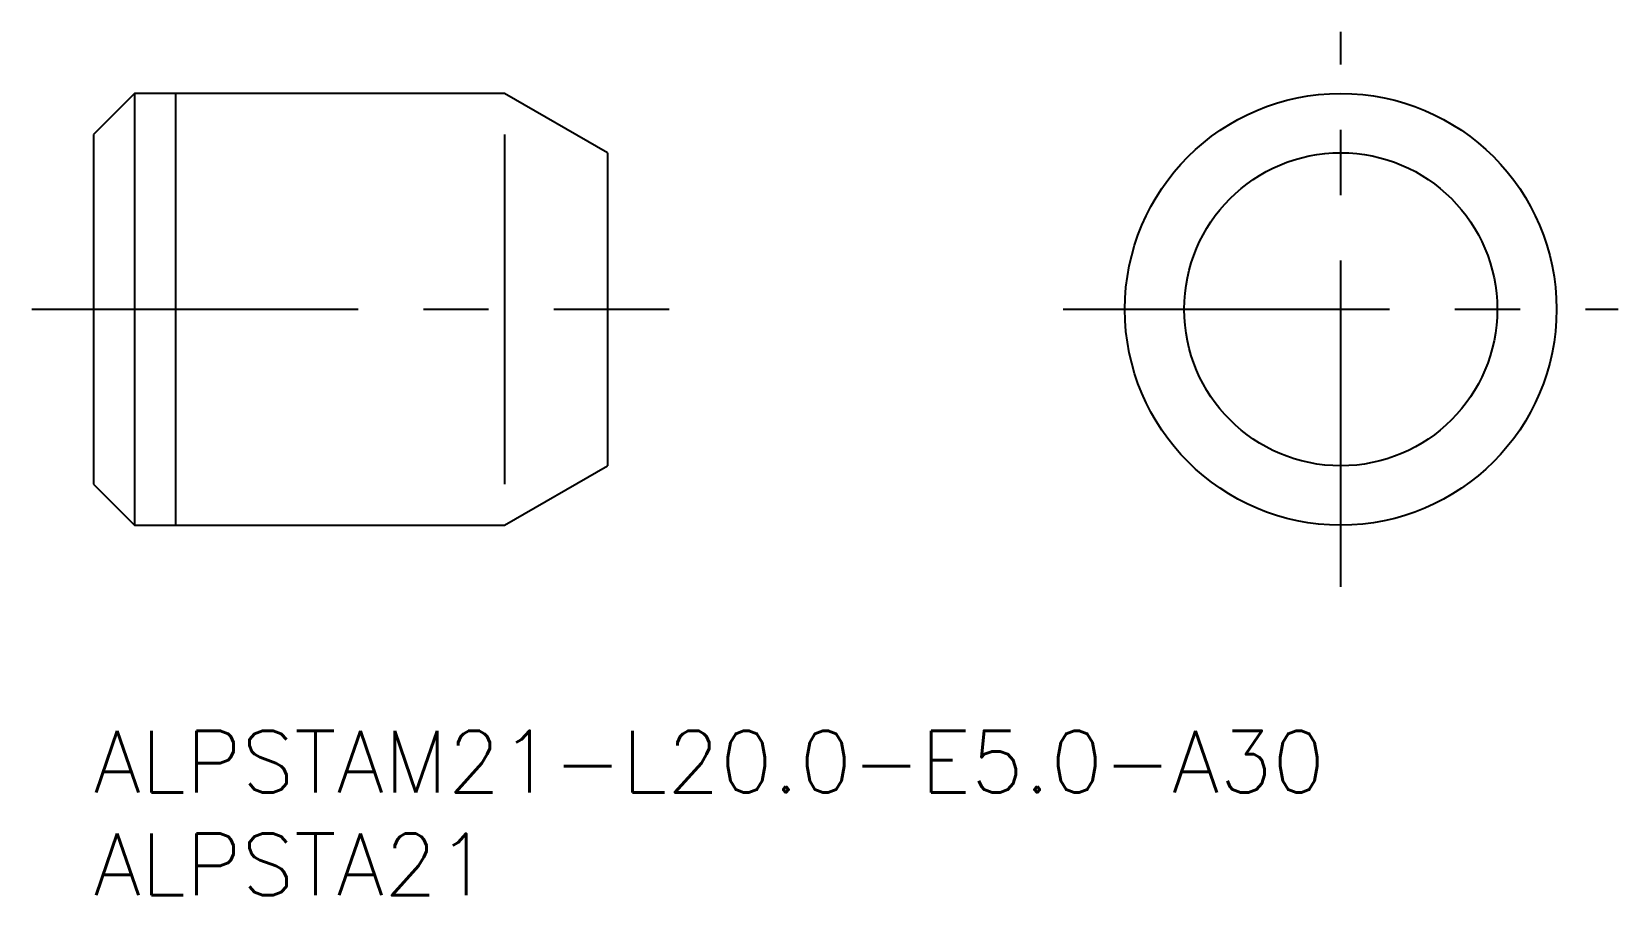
# Model space of a CAD drawing. Extents: x -3 to 74.2, y -8 to 34.
import ezdxf

# ---------------------------------------------------------------- set-up
doc = ezdxf.new("R2010")
doc.units = 0
doc.header["$LTSCALE"] = 0.5
doc.linetypes.add('CENTER', pattern=[50.8, 31.75, -6.35, 6.35, -6.35])
for name, color, linetype in [('MSM_CENTER', 1, 'CENTER'), ('MSM_CONTINUOUS', 7, 'CONTINUOUS'), ('MSM_NARROW', 5, 'CONTINUOUS'), ('MSM_PART_NUMBER', 7, 'CONTINUOUS')]:
    doc.layers.add(name, color=color, linetype=linetype)
doc.styles.get("Standard").update_dxf_attribs({"font": 'txt.shx', "height": 3, "bigfont": 'bigfont.shx'})

# ---------------------------------------------------------------- blocks, each defined once
blk = doc.blocks.new('*U10')
at = {"layer": 'MSM_PART_NUMBER'}
blk.add_text('ALPSTAM21-L20.0-E5.0-A30', height=3, dxfattribs=at).set_placement((0, -3))
blk = doc.blocks.new('*U11')
at = {"layer": 'MSM_PART_NUMBER'}
blk.add_text('ALPSTA21', height=3, dxfattribs=at).set_placement((0, -8))

msp = doc.modelspace()

# ---------------------------------------------------------------- linework, layer by layer
at = {"layer": 'MSM_CENTER'}
for p, q in [((60.673, 7), (60.673, 34)), ((-3, 20.5), (28, 20.5)), ((47.173, 20.5), (74.173, 20.5))]:
    msp.add_line(p, q, dxfattribs=at)
at = {"layer": 'MSM_CONTINUOUS'}
for p, q in [((2, 31), (0, 29)), ((20, 31), (2, 31)), ((2, 31), (2, 10)), ((25, 28.113), (20, 31)), ((0, 29), (0, 12)), ((25, 28.113), (25, 12.887)), ((20, 10), (25, 12.887)), ((0, 12), (2, 10)), ((2, 10), (20, 10))]:
    msp.add_line(p, q, dxfattribs=at)
for radius in [10.5, 7.613]:
    msp.add_circle((60.673, 20.5), radius, dxfattribs=at)
at = {"layer": 'MSM_NARROW'}
for p, q in [((4, 31), (4, 10)), ((20, 29), (20, 12))]:
    msp.add_line(p, q, dxfattribs=at)

# ---------------------------------------------------------------- block references
at = {"layer": 'MSM_CONTINUOUS'}
for name in ['*U10', '*U11']:
    msp.add_blockref(name, (0, 0), dxfattribs=at)

doc.saveas('drawing.dxf')
